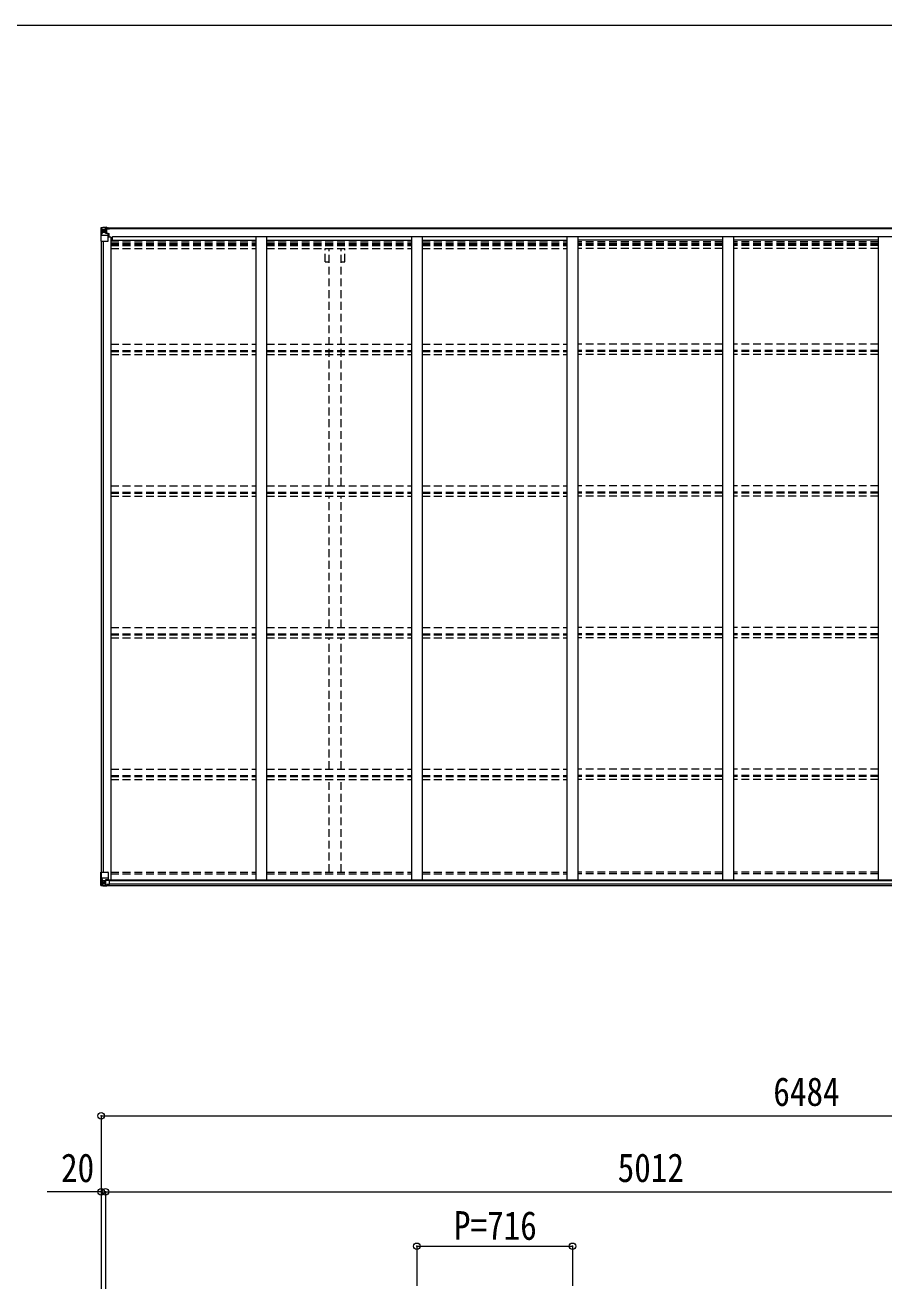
# Model space of a CAD drawing. Units: millimetres at full size, sheet at 1:30. Extents: x -8432 to 8432, y -5820 to 5820.
# Drawn here: x 21 to 3970, y 7 to 5820 of the extents above; entities that cross this region are included whole.
import ezdxf
from ezdxf.enums import TextEntityAlignment as Align

# ---------------------------------------------------------------- set-up
doc = ezdxf.new("R2010")
doc.units = ezdxf.units.MM
doc.header["$LTSCALE"] = 30
doc.header["$PDMODE"] = 32
doc.header["$PDSIZE"] = 30
doc.linetypes.add('DASHED1', pattern=[1.8, 1.2, -0.6])
for name, color, linetype, lineweight in [('0-3_ELV2', 4, 'Continuous', 9), ('0-4_TABLE1', 6, 'Continuous', 9), ('0-6_OTH_LINE', 6, 'Continuous', 9), ('F-0_240', 7, 'Continuous', 9)]:
    doc.layers.add(name, color=color, linetype=linetype, lineweight=lineweight)
doc.styles.add('ＭＳ ゴシック', font='')
doc.styles.get('ＭＳ ゴシック').set_extended_font_data('MS Gothic')

msp = doc.modelspace()

# ---------------------------------------------------------------- linework, layer by layer
at = {"layer": '0-3_ELV2'}
for p, q in [((391.51, 4887.69), (5395.51, 4887.69)), ((391.51, 4885.55), (5395.51, 4885.55)), ((370.01, 4826.92), (370.01, 1923.49)), ((379.71, 4826.92), (379.71, 1923.49)), ((415.01, 4845.57), (402.01, 4845.57)), ((415.01, 4845.57), (415.01, 1887.47)), ((415.01, 4831.89), (1081.01, 4831.89)), ((422.51, 4831.89), (422.51, 4847.41)), ((422.51, 4847.41), (5369.51, 4847.41)), ((1081.01, 4847.39), (1081.01, 1887.47)), ((1131.01, 4847.39), (1131.01, 1887.47)), ((1131.01, 4831.89), (1797.01, 4831.89)), ((1797.01, 4847.39), (1797.01, 1887.47)), ((1847.01, 4847.39), (1847.01, 1887.47)), ((1847.01, 4831.89), (2513.01, 4831.89)), ((2513.01, 4847.39), (2513.01, 1887.47)), ((2563.01, 4847.39), (2563.01, 1887.47)), ((3229.01, 4831.89), (2563.01, 4831.89)), ((3229.01, 4847.39), (3229.01, 1887.47)), ((3279.01, 4847.39), (3279.01, 1887.47)), ((3945.01, 4831.89), (3279.01, 4831.89)), ((3945.01, 4847.39), (3945.01, 1887.47)), ((394.75, 1887.47), (5385.51, 1887.47)), ((396.51, 1861.69), (5395.51, 1861.69)), ((406.51, 1885.2), (5385.51, 1885.2)), ((406.51, 1869.59), (5385.51, 1869.59))]:
    msp.add_line(p, q, dxfattribs=at)
at = {"layer": '0-3_ELV2', "linetype": 'DASHED1'}
for p, q in [((415.01, 4823.5), (1081.01, 4823.5)), ((415.01, 4815.3), (1081.01, 4815.3)), ((415.01, 4811.37), (1081.01, 4811.37)), ((415.01, 4806.29), (1081.01, 4806.29)), ((415.01, 4793.28), (1081.01, 4793.28)), ((1131.01, 4823.5), (1797.01, 4823.5)), ((1131.01, 4815.3), (1797.01, 4815.3)), ((1131.01, 4811.37), (1797.01, 4811.37)), ((1131.01, 4806.29), (1797.01, 4806.29)), ((1131.01, 4793.28), (1797.01, 4793.28)), ((1400.81, 4731.69), (1400.81, 4793.28)), ((1418.51, 3701.03), (1418.51, 4793.28)), ((1473.51, 3701.03), (1473.51, 4793.28)), ((1491.21, 4731.69), (1491.21, 4793.28)), ((1847.01, 4823.5), (2513.01, 4823.5)), ((1847.01, 4815.3), (2513.01, 4815.3)), ((1847.01, 4811.37), (2513.01, 4811.37)), ((1847.01, 4806.29), (2513.01, 4806.29)), ((1847.01, 4793.28), (2513.01, 4793.28)), ((3229.01, 4823.5), (2563.01, 4823.5)), ((3229.01, 4815.3), (2563.01, 4815.3)), ((3229.01, 4811.37), (2563.01, 4811.37)), ((3229.01, 4806.29), (2563.01, 4806.29)), ((3229.01, 4793.28), (2563.01, 4793.28)), ((3945.01, 4823.5), (3279.01, 4823.5)), ((3945.01, 4815.3), (3279.01, 4815.3)), ((3945.01, 4811.37), (3279.01, 4811.37)), ((3945.01, 4806.29), (3279.01, 4806.29)), ((3945.01, 4793.28), (3279.01, 4793.28)), ((1400.81, 4731.69), (1418.51, 4731.69)), ((1473.51, 4731.69), (1491.21, 4731.69)), ((415.01, 4352.69), (1080.98, 4352.69)), ((415.01, 4322.96), (1080.98, 4322.96)), ((415.01, 4318.41), (1080.98, 4318.41)), ((415.01, 4305.4), (1080.98, 4305.4)), ((1131.01, 4352.69), (1796.98, 4352.69)), ((1131.01, 4322.96), (1796.98, 4322.96)), ((1131.01, 4318.41), (1796.98, 4318.41)), ((1131.01, 4305.4), (1796.98, 4305.4)), ((1847.01, 4352.69), (2512.98, 4352.69)), ((1847.01, 4322.96), (2512.98, 4322.96)), ((1847.01, 4318.41), (2512.98, 4318.41)), ((1847.01, 4305.4), (2512.98, 4305.4)), ((3229.01, 4352.69), (2563.01, 4352.69)), ((3229.01, 4322.96), (2563.01, 4322.96)), ((3229.01, 4318.41), (2563.01, 4318.41)), ((3229.01, 4305.4), (2563.01, 4305.4)), ((3945.01, 4352.69), (3279.01, 4352.69)), ((3945.01, 4322.96), (3279.01, 4322.96)), ((3945.01, 4318.41), (3279.01, 4318.41)), ((3945.01, 4305.4), (3279.01, 4305.4)), ((415.01, 3701.03), (1080.98, 3701.03)), ((415.01, 3671.3), (1080.98, 3671.3)), ((415.01, 3666.75), (1080.98, 3666.75)), ((1131.01, 3701.03), (1796.98, 3701.03)), ((1131.01, 3671.3), (1796.98, 3671.3)), ((1131.01, 3666.75), (1796.98, 3666.75)), ((1847.01, 3701.03), (2512.98, 3701.03)), ((1847.01, 3671.3), (2512.98, 3671.3)), ((1847.01, 3666.75), (2512.98, 3666.75)), ((3229.01, 3701.03), (2563.01, 3701.03)), ((3229.01, 3671.3), (2563.01, 3671.3)), ((3229.01, 3666.75), (2563.01, 3666.75)), ((3945.01, 3701.03), (3279.01, 3701.03)), ((3945.01, 3671.3), (3279.01, 3671.3)), ((3945.01, 3666.75), (3279.01, 3666.75)), ((415.01, 3653.74), (1080.98, 3653.74)), ((1131.01, 3653.74), (1796.98, 3653.74)), ((1418.51, 3049.25), (1418.51, 3653.74)), ((1473.51, 3049.25), (1473.51, 3653.74)), ((1847.01, 3653.74), (2512.98, 3653.74)), ((3229.01, 3653.74), (2563.01, 3653.74)), ((3945.01, 3653.74), (3279.01, 3653.74)), ((415.01, 3049.37), (1080.98, 3049.37)), ((1131.01, 3049.37), (1796.98, 3049.37)), ((1847.01, 3049.37), (2512.98, 3049.37)), ((3229.01, 3049.37), (2563.01, 3049.37)), ((3945.01, 3049.37), (3279.01, 3049.37)), ((415.01, 3019.64), (1080.98, 3019.64)), ((415.01, 3015.09), (1080.98, 3015.09)), ((415.01, 3002.08), (1080.98, 3002.08)), ((1131.01, 3019.64), (1796.98, 3019.64)), ((1131.01, 3015.09), (1796.98, 3015.09)), ((1131.01, 3002.08), (1796.98, 3002.08)), ((1418.51, 2397.59), (1418.51, 3000.88)), ((1473.51, 2397.59), (1473.51, 3000.88)), ((1847.01, 3019.64), (2512.98, 3019.64)), ((1847.01, 3015.09), (2512.98, 3015.09)), ((1847.01, 3002.08), (2512.98, 3002.08)), ((3229.01, 3019.64), (2563.01, 3019.64)), ((3229.01, 3015.09), (2563.01, 3015.09)), ((3229.01, 3002.08), (2563.01, 3002.08)), ((3945.01, 3019.64), (3279.01, 3019.64)), ((3945.01, 3015.09), (3279.01, 3015.09)), ((3945.01, 3002.08), (3279.01, 3002.08)), ((415.01, 2397.71), (1080.98, 2397.71)), ((1131.01, 2397.71), (1796.98, 2397.71)), ((1847.01, 2397.71), (2512.98, 2397.71)), ((3229.01, 2397.71), (2563.01, 2397.71)), ((3945.01, 2397.71), (3279.01, 2397.71)), ((415.01, 2367.98), (1080.98, 2367.98)), ((415.01, 2363.43), (1080.98, 2363.43)), ((415.01, 2350.42), (1080.98, 2350.42)), ((1131.01, 2367.98), (1796.98, 2367.98)), ((1131.01, 2363.43), (1796.98, 2363.43)), ((1131.01, 2350.42), (1796.98, 2350.42)), ((1418.51, 1923.64), (1418.51, 2349.22)), ((1473.51, 1923.64), (1473.51, 2349.22)), ((1847.01, 2367.98), (2512.98, 2367.98)), ((1847.01, 2363.43), (2512.98, 2363.43)), ((1847.01, 2350.42), (2512.98, 2350.42)), ((3229.01, 2367.98), (2563.01, 2367.98)), ((3229.01, 2363.43), (2563.01, 2363.43)), ((3229.01, 2350.42), (2563.01, 2350.42)), ((3945.01, 2367.98), (3279.01, 2367.98)), ((3945.01, 2363.43), (3279.01, 2363.43)), ((3945.01, 2350.42), (3279.01, 2350.42)), ((415.01, 1923.64), (1081.01, 1923.64)), ((1131.01, 1923.64), (1797.01, 1923.64)), ((1847.01, 1923.64), (2513.01, 1923.64)), ((3229.01, 1923.64), (2563.01, 1923.64)), ((3945.01, 1923.64), (3279.01, 1923.64)), ((415.01, 1915.29), (1081.01, 1915.29)), ((1131.01, 1915.29), (1797.01, 1915.29)), ((1847.01, 1915.29), (2513.01, 1915.29)), ((3229.01, 1915.29), (2563.01, 1915.29)), ((3945.01, 1915.29), (3279.01, 1915.29))]:
    msp.add_line(p, q, dxfattribs=at)
at = {"layer": '0-4_TABLE1'}
for p, q in [((368.01, 4887.63), (368.01, 4826.92)), ((396.51, 4890.32), (368.95, 4888.63)), ((368.95, 4888.59), (368.95, 4888.63)), ((377.92, 4889.02), (370, 4888.54)), ((370.86, 4887.57), (370.86, 4887.51)), ((370.86, 4826.92), (370.86, 4887.51)), ((374.83, 4884.13), (372.09, 4887.8)), ((390.01, 4889.81), (378.01, 4889.02)), ((390.01, 4863.82), (390.01, 4889.92)), ((390.01, 4889.04), (396.51, 4889.43)), ((391.51, 4884.21), (390.01, 4884.21)), ((396.51, 4888.51), (391.51, 4888.42)), ((400.01, 4883.85), (391.51, 4883.85)), ((392.01, 4884.88), (392.01, 4882.93)), ((400.01, 4884.88), (392.01, 4884.88)), ((400.01, 4884.85), (392.01, 4884.85)), ((396.51, 4887.69), (396.51, 4890.32)), ((400.01, 4883.85), (400.01, 4885.55)), ((401.51, 4888.12), (401.51, 4887.69)), ((401.81, 4888.12), (401.51, 4888.12)), ((401.81, 4888.12), (403.5, 4887.69)), ((402.01, 4884.62), (408.01, 4884.62)), ((407.01, 4885.55), (407.01, 4884.62)), ((408.01, 4882.94), (408.01, 4885.55)), ((368.01, 4826.92), (401.01, 4826.92)), ((371.4, 4853.8), (375.55, 4865.89)), ((371.4, 4853.8), (378.01, 4853.59)), ((375.68, 4880.62), (378.01, 4880.68)), ((375.68, 4867.15), (375.68, 4880.62)), ((378.01, 4867.12), (375.68, 4867.15)), ((391.51, 4880.68), (378.01, 4880.68)), ((391.51, 4867.12), (378.01, 4867.12)), ((378.01, 4867.12), (378.01, 4867.12)), ((378.01, 4853.59), (402.01, 4853.59)), ((383.49, 4873.48), (383.49, 4872.52)), ((390.84, 4863.57), (401.19, 4861.91)), ((390.84, 4862.93), (390.84, 4863.57)), ((401.19, 4861.28), (390.84, 4862.93)), ((395.51, 4878.92), (391.51, 4878.92)), ((395.51, 4870.72), (391.51, 4870.72)), ((391.62, 4882.55), (395.51, 4882.55)), ((392.01, 4882.93), (402.01, 4883.01)), ((392.01, 4882.76), (392.01, 4882.93)), ((407.01, 4882.89), (392.01, 4882.76)), ((395.51, 4862.82), (395.51, 4882.79)), ((401.19, 4861.91), (401.19, 4861.28)), ((401.47, 4861.83), (406.51, 4861.79)), ((402.01, 4827.92), (402.01, 4861.02)), ((406.51, 4860.07), (402.01, 4860.05)), ((406.51, 4849.92), (402.01, 4849.92)), ((405.51, 4861.8), (405.51, 4860.07)), ((406.51, 4845.57), (406.51, 4861.79)), ((368.01, 1923.49), (401.01, 1923.49)), ((368.01, 1862.78), (368.01, 1923.49)), ((370.86, 1923.49), (370.86, 1862.9)), ((402.01, 1922.49), (402.01, 1889.39)), ((368.95, 1861.82), (368.95, 1861.77)), ((377.92, 1861.39), (370, 1861.86)), ((370.86, 1862.83), (370.86, 1862.9)), ((371.4, 1896.6), (378.01, 1896.82)), ((371.4, 1896.6), (375.55, 1884.52)), ((374.83, 1866.28), (372.09, 1862.61)), ((378.01, 1883.29), (375.68, 1883.26)), ((375.68, 1883.26), (375.68, 1869.78)), ((375.68, 1869.78), (378.01, 1869.73)), ((378.01, 1896.82), (402.01, 1896.82)), ((378.01, 1883.29), (378.01, 1883.29)), ((390.01, 1883.29), (378.01, 1883.29)), ((378.01, 1869.73), (390.01, 1869.73)), ((390.01, 1860.6), (378.01, 1861.38)), ((382.53, 1876.93), (382.53, 1877.89)), ((390.01, 1887.27), (396.51, 1887.27)), ((390.01, 1887.27), (390.01, 1860.49)), ((401.19, 1889.13), (390.84, 1887.48)), ((390.84, 1887.48), (390.84, 1887.27)), ((393.54, 1887.27), (401.19, 1888.5)), ((396.51, 1887.27), (405.51, 1887.24)), ((396.51, 1860.09), (396.51, 1866.03)), ((405.51, 1865.46), (396.51, 1865.41)), ((401.19, 1888.5), (401.19, 1889.13)), ((406.51, 1886.33), (406.51, 1866.18))]:
    msp.add_line(p, q, dxfattribs=at)
for points in [[(396.51, 4888.92), (391.51, 4888.92), (391.51, 4863.46)], [(402.01, 4884.62), (402.01, 4883), (408.01, 4883.05)], [(381.57, 4874.44), (380.61, 4874.44), (380.61, 4875.4), (381.57, 4875.4)], [(382.53, 4876.36), (382.53, 4877.32), (383.49, 4877.32), (383.49, 4876.36)], [(383.49, 4872.52), (382.53, 4872.52), (382.53, 4873.48)], [(384.45, 4875.4), (385.41, 4875.4), (385.41, 4874.44), (384.45, 4874.44)], [(368.95, 1861.77), (378.01, 1861.22), (396.51, 1860.09)], [(381.57, 1875.01), (380.61, 1875.01), (380.61, 1875.97), (381.57, 1875.97)], [(382.53, 1877.89), (383.49, 1877.89), (383.49, 1876.93)], [(383.49, 1874.05), (383.49, 1873.09), (382.53, 1873.09), (382.53, 1874.05)], [(384.45, 1875.97), (385.41, 1875.97), (385.41, 1875.01), (384.45, 1875.01)], [(406.51, 1866.18), (406.5, 1866.07), (396.51, 1866.03)]]:
    msp.add_lwpolyline(points, dxfattribs=at)
for centre in [(383.01, 4874.92), (383.01, 1875.49)]:
    msp.add_circle(centre, 5.3, dxfattribs=at)
for centre, radius, start, end in [((369.01, 4887.63), 0.999, 93.4424, 179.95083), ((369.01, 4887.63), 1, 93.50017, 180.00079), ((369.01, 4887.59), 0.999, 93.4424, 179.95083), ((370.17, 4901.24), 12.7, 269.24466, 275.10311), ((372.14, 4887.63), 1.28, 131.17831, 182.45895), ((392.01, 4885.38), 0.5, 179.99802, 269.99691), ((392.01, 4885.35), 0.5, 180.00109, 270.00109), ((381.57, 4876.36), 0.96, 270, 0), ((381.57, 4873.48), 0.96, 0, 90), ((384.45, 4876.36), 0.96, 180, 270), ((384.45, 4873.48), 0.96, 90, 180), ((390.95, 4864.5), 0.937, 182.32209, 263.26766), ((390.95, 4863.86), 0.937, 182.32209, 263.26766), ((392.01, 4882.43), 0.5, 90.52895, 180.04464), ((392.03, 4882.25), 0.513, 91.88028, 181.04707), ((401.01, 4827.92), 1, 270, 0), ((401.08, 4860.98), 0.937, 2.32209, 83.26766), ((401.08, 4860.35), 0.937, 2.32209, 83.26766), ((407.15, 4890.58), 7.69, 268.96999, 276.43426), ((401.01, 1922.49), 1, 0, 90), ((369.01, 1862.82), 0.999, 180.04917, 266.5576), ((369.01, 1862.78), 0.999, 180.04917, 266.5576), ((369.01, 1862.77), 1, 179.99921, 266.49983), ((370.17, 1849.17), 12.7, 84.89689, 90.75534), ((372.14, 1862.78), 1.28, 177.54105, 228.82169), ((381.57, 1876.93), 0.96, 270, 0), ((381.57, 1874.05), 0.96, 0, 90), ((384.45, 1876.93), 0.96, 180, 270), ((384.45, 1874.05), 0.96, 90, 180), ((390.95, 1886.55), 0.937, 96.73234, 129.06602), ((401.08, 1890.06), 0.937, 276.73234, 357.67791), ((401.08, 1889.43), 0.937, 276.73234, 357.67791)]:
    msp.add_arc(centre, radius, start, end, dxfattribs=at)
for centre, major_axis, ratio, start_param, end_param in [((569.95, 4900.94), (201, 12.36), 0.060933, 3.1373463, 3.1378449), ((370.95, 4888.71), (2, 0.12), 0.060933, 3.1378449, 4.2119296), ((371.14, 4885.61), (-0.02, 3), 0.466854, 5.5234897, 6.1575023), ((372.81, 4880.54), (0.03, 5), 0.573921, 4.7320603, 5.5159136), ((372.12, 4856.15), (0.85, 2.32), 0.403757, 2.3087461, 3.2744049), ((374.28, 4867.17), (0, 3), 0.468246, 4.2703918, 4.7058971), ((296.26, 4880.68), (81.75, 0), 0.061163, 0, 0.0007725), ((370.95, 1861.7), (2, -0.12), 0.060933, 2.0712557, 3.1453404), ((569.95, 1849.46), (201, -12.36), 0.060933, 3.1453404, 3.145839), ((372.12, 1894.26), (0.85, -2.32), 0.403757, 3.0087805, 3.9744392), ((371.14, 1864.79), (-0.02, -3), 0.466854, 0.125683, 0.7596956), ((372.81, 1869.86), (0.03, -5), 0.573921, 0.7672717, 1.551125), ((374.28, 1883.23), (0, -3), 0.468246, 1.5772882, 2.0127935), ((296.26, 1869.73), (81.75, 0), 0.061163, 6.2824128, 6.2831853), ((405.51, 1886.33), (1, -0.021), 0.906239, 0.0187047, 1.589501), ((405.51, 1866.17), (1, 0.012), 0.707053, 4.7036637, 6.124411)]:
    msp.add_ellipse(centre, major_axis=major_axis, ratio=ratio, start_param=start_param, end_param=end_param, dxfattribs=at)
at = {"layer": '0-6_OTH_LINE'}
for p, q in [((370.01, 802.13), (370.01, 9.48)), ((370.01, 802.13), (6854.01, 802.13)), ((370.01, 452.13), (370.01, 6.72)), ((370.01, 452.13), (390.01, 452.13)), ((390.01, 452.13), (390.01, 6.72)), ((390.01, 452.13), (5402.01, 452.13)), ((1822.01, 202.13), (1822.01, 19.67)), ((1822.01, 202.13), (2538.01, 202.13)), ((2538.01, 202.13), (2538.01, 19.67))]:
    msp.add_line(p, q, dxfattribs=at)
at = {"layer": '0-6_OTH_LINE', "lineweight": 18}
msp.add_line((370.01, 452.13), (121.18, 452.13), dxfattribs=at)
at = {"layer": '0-6_OTH_LINE'}
for p in [(370.01, 802.13), (370.01, 452.13), (390.01, 452.13), (1822.01, 202.13), (2538.01, 202.13)]:
    msp.add_point(p, dxfattribs=at)
at = {"layer": 'F-0_240', "color": 5}
msp.add_line((-8432.06, 5820), (8007.94, 5820), dxfattribs=at)

# ---------------------------------------------------------------- texts
at = {"layer": '0-6_OTH_LINE', "color": 7, "style": 'ＭＳ ゴシック', "width": 0.85}
for s, p in [('6484', (3462.01, 808.13)), ('20', (185.42, 457.75)), ('5012', (2746.01, 458.13)), ('P=716', (1992.51, 192.13))]:
    msp.add_text(s, height=132, dxfattribs=at).set_placement(p, align=Align.BOTTOM_LEFT)

doc.saveas('drawing.dxf')
